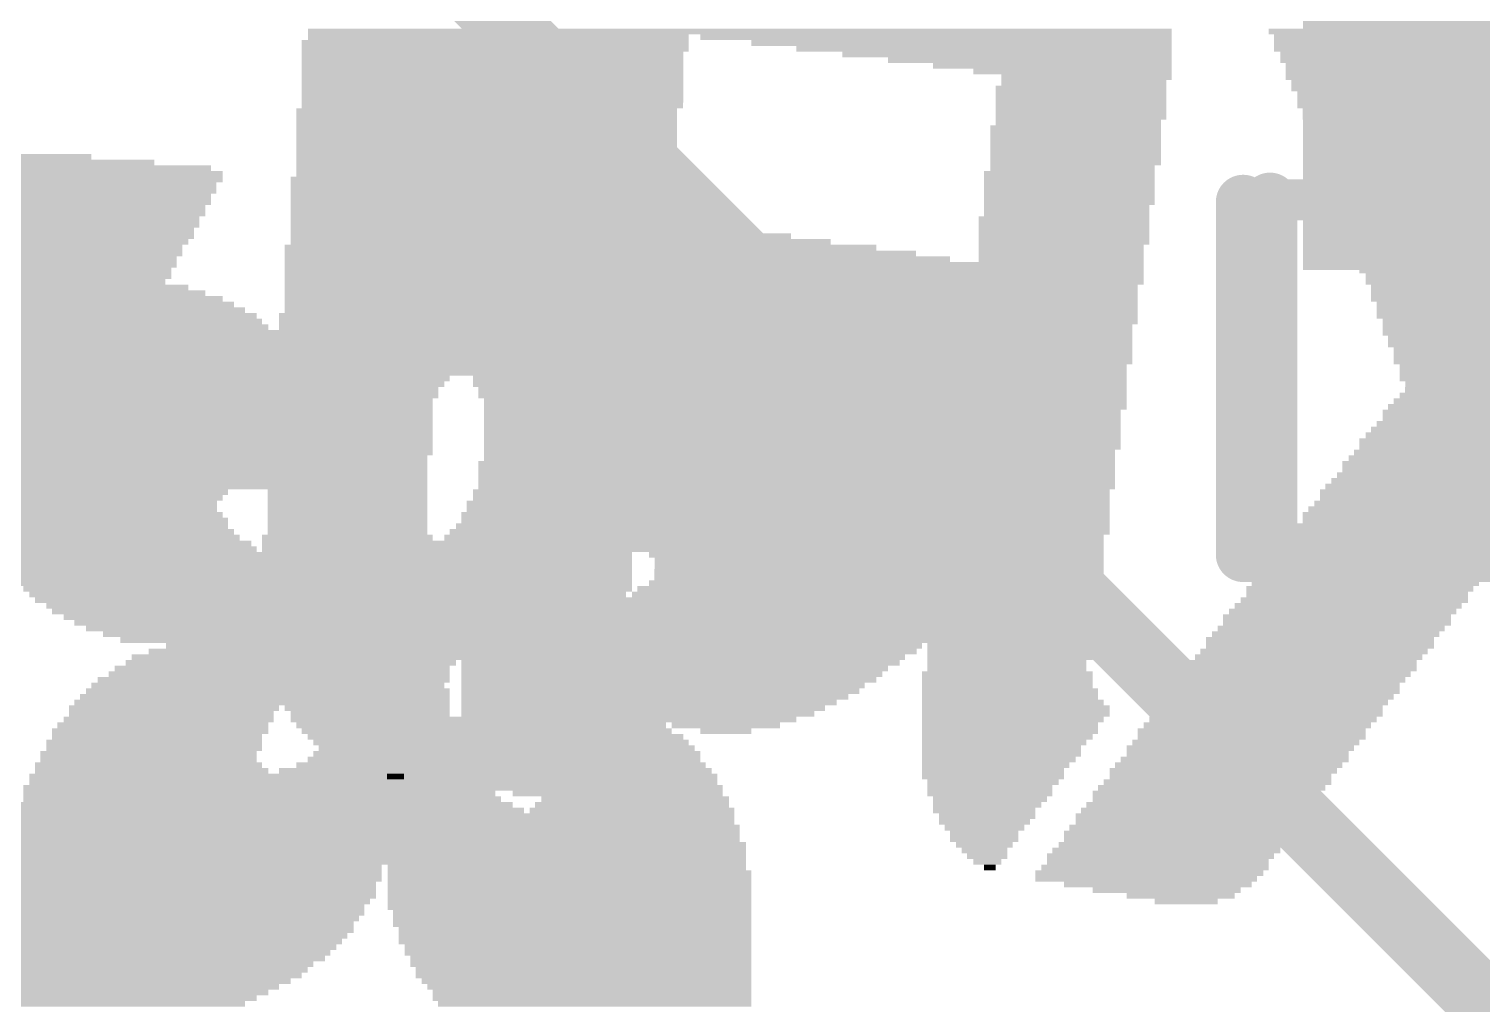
# Model space of a CAD drawing. Extents: x 0 to 53.3, y -0.3 to 28.3.
# Drawn here: x 27.34 to 32.74, y 6.9 to 10.53 of the extents above; entities that cross this region are included whole.
import ezdxf

# ---------------------------------------------------------------- set-up
doc = ezdxf.new("R2010")
doc.units = 0
for name, color, linetype in [('1', 12, 'CONTINUOUS'), ('200', 132, 'CONTINUOUS'), ('201', 6, 'CONTINUOUS'), ('21', 40, 'CONTINUOUS'), ('51', 253, 'CONTINUOUS')]:
    doc.layers.add(name, color=color, linetype=linetype)

# ---------------------------------------------------------------- blocks, each defined once
blk = doc.blocks.new('RECT')
blk.add_solid([(-0.5, -0.5), (0.5, -0.5), (-0.5, 0.5), (0.5, 0.5)])

msp = doc.modelspace()

# ---------------------------------------------------------------- linework, layer by layer
at = {"layer": '1', "const_width": 0.254}
msp.add_lwpolyline([(35.814, 3.844), (28.5835, 11.0746)], dxfattribs=at)
at = {"layer": '21', "const_width": 0.2032}
for points in [[(31.8556, 8.5725), (31.8556, 9.8853)], [(32.8144, 8.5725), (31.8556, 8.5725)]]:
    msp.add_lwpolyline(points, dxfattribs=at)
at = {"layer": '21', "const_width": 0.1016}
for points in [[(31.9064, 9.8853, 1), (31.8048, 9.8853)], [(31.8556, 8.6233, 1), (31.8556, 8.5217)], [(31.8048, 8.5725, 1), (31.9064, 8.5725)]]:
    msp.add_lwpolyline(points, format="xyb", dxfattribs=at)
at = {"layer": '51'}
for points, const_width in [([(31.9556, 8.5725), (31.9556, 9.8933)], 0.2032), ([(31.9556, 9.8933), (35.1004, 9.8933)], 0.1524), ([(35.1004, 8.5725), (31.9556, 8.5725)], 0.2032)]:
    msp.add_lwpolyline(points, dxfattribs=dict(at, const_width=const_width))
for points, const_width in [([(32.0064, 9.8933, 1), (31.9048, 9.8933)], 0.1016), ([(31.9556, 9.9314, 1), (31.9556, 9.8552)], 0.0762), ([(31.9556, 8.6233, 1), (31.9556, 8.5217)], 0.1016), ([(31.9048, 8.5725, 1), (32.0064, 8.5725)], 0.1016)]:
    msp.add_lwpolyline(points, format="xyb", dxfattribs=dict(at, const_width=const_width))

# ---------------------------------------------------------------- block references
at = {"layer": '1', "yscale": 1.2, "rotation": 180}
msp.add_blockref('RECT', (32.578, 10.2329), dxfattribs=at)
at = {"layer": '200'}
for p, xscale, yscale in [((29.1249, 10.4987), 0.5715, 0.0211), ((29.1351, 10.5198), 0.5512, 0.0211), ((29.116, 10.4352), 0.635, 0.0211), ((29.1148, 10.4563), 0.5918, 0.0211), ((29.1249, 10.4775), 0.5715, 0.0213), ((29.1046, 10.414), 0.6579, 0.0213), ((29.1046, 10.3928), 0.6579, 0.0211), ((29.083, 10.3293), 0.7417, 0.0211), ((29.0944, 10.3505), 0.7188, 0.0213), ((29.1046, 10.3717), 0.6985, 0.0211), ((29.0728, 10.2658), 0.8026, 0.0211), ((29.083, 10.287), 0.7823, 0.0213), ((29.0932, 10.3082), 0.762, 0.0211), ((29.0728, 10.2235), 0.8484, 0.0213), ((29.0843, 10.2447), 0.8255, 0.0211), ((29.0614, 10.1812), 0.9119, 0.0211), ((29.0614, 10.16), 0.9119, 0.0213), ((29.0627, 10.2023), 0.8687, 0.0211), ((29.0513, 10.1177), 0.9728, 0.0211), ((29.0513, 10.1388), 0.9322, 0.0211), ((29.0411, 10.0542), 1.0389, 0.0211), ((29.0411, 10.0753), 0.9931, 0.0211), ((29.0513, 10.0965), 0.9728, 0.0213), ((29.0309, 10.033), 1.0592, 0.0213), ((29.0309, 10.0118), 1.0592, 0.0211), ((29.0195, 9.9483), 1.1227, 0.0211), ((29.0309, 9.9907), 1.0998, 0.0211), ((29.0309, 9.9695), 1.0998, 0.0213), ((29.0093, 9.9272), 1.143, 0.0211), ((29.0195, 9.906), 1.1633, 0.0213), ((29.0093, 9.8425), 1.2294, 0.0213), ((29.0093, 9.8848), 1.1836, 0.0211), ((29.0093, 9.8637), 1.1836, 0.0211), ((28.9992, 9.779), 1.2497, 0.0213), ((29.0093, 9.8213), 1.2294, 0.0211), ((29.0093, 9.8002), 1.2294, 0.0211), ((29.0093, 9.7578), 1.27, 0.0211), ((29.0093, 9.7367), 1.27, 0.0211), ((28.9979, 9.7155), 1.2929, 0.0213), ((28.9979, 9.6943), 1.2929, 0.0211), ((28.9979, 9.6732), 1.2929, 0.0211), ((28.9979, 9.652), 1.2929, 0.0213), ((28.9979, 9.6308), 1.2929, 0.0211), ((27.305, 9.5673), 1.2497, 0.0211), ((27.2733, 9.5885), 1.0998, 0.0213), ((28.9979, 9.6097), 1.3335, 0.0211), ((28.9979, 9.5885), 1.3335, 0.0213), ((28.9979, 9.5673), 1.3335, 0.0211), ((27.3482, 9.525), 1.4173, 0.0213), ((27.3266, 9.5462), 1.3335, 0.0211), ((28.9979, 9.5462), 1.3335, 0.0211), ((28.9979, 9.525), 1.3335, 0.0213), ((27.4002, 9.4615), 1.5672, 0.0213), ((27.3787, 9.4827), 1.524, 0.0211), ((27.3698, 9.5038), 1.4605, 0.0211), ((28.9979, 9.5038), 1.3335, 0.0211), ((28.9979, 9.4827), 1.3335, 0.0211), ((28.9878, 9.4615), 1.3132, 0.0213), ((27.4104, 9.4403), 1.5875, 0.0211), ((27.4218, 9.4192), 1.6104, 0.0211), ((28.9878, 9.4403), 1.3132, 0.0211), ((28.9878, 9.4192), 1.3132, 0.0211), ((27.4536, 9.3768), 1.6739, 0.0211), ((27.4422, 9.398), 1.651, 0.0213), ((27.4638, 9.3557), 1.6942, 0.0211), ((28.9878, 9.398), 1.3132, 0.0213), ((28.9979, 9.3768), 1.2929, 0.0211), ((28.9979, 9.3557), 1.2929, 0.0211), ((27.4752, 9.3345), 1.6713, 0.0213), ((27.4955, 9.3133), 1.6713, 0.0211), ((27.5057, 9.2922), 1.6916, 0.0211), ((28.9878, 9.3345), 1.2725, 0.0213), ((28.9878, 9.3133), 1.2725, 0.0211), ((28.9992, 9.2922), 1.2497, 0.0211), ((28.1521, 9.271), 2.9439, 0.0213), ((28.1521, 9.2498), 2.8981, 0.0211), ((27.8028, 9.2287), 2.1996, 0.0211), ((27.8028, 9.2075), 2.159, 0.0213), ((27.8016, 9.1863), 2.1158, 0.0211), ((29.2849, 9.2075), 0.5918, 0.0213), ((29.2951, 9.2287), 0.6121, 0.0211), ((29.2951, 9.1863), 0.5715, 0.0211), ((29.9936, 9.1863), 0.6121, 0.0211), ((29.9834, 9.2075), 0.4648, 0.0213), ((29.972, 9.2287), 0.2337, 0.0211), ((27.8016, 9.1652), 2.1158, 0.0211), ((27.8016, 9.144), 2.0752, 0.0213), ((29.2849, 9.1652), 0.5512, 0.0211), ((29.2951, 9.144), 0.5309, 0.0213), ((30.0139, 9.144), 0.8255, 0.0213), ((30.0038, 9.1652), 0.7188, 0.0211), ((27.813, 9.1228), 2.0523, 0.0211), ((27.813, 9.1017), 2.0117, 0.0211), ((27.813, 9.0805), 2.0117, 0.0213), ((29.2837, 9.1228), 0.508, 0.0211), ((29.2735, 9.1017), 0.4877, 0.0211), ((29.8234, 9.0805), 1.5875, 0.0213), ((30.0457, 9.1017), 1.016, 0.0211), ((30.0253, 9.1228), 0.9296, 0.0211), ((27.8244, 9.0593), 1.9888, 0.0211), ((27.8244, 9.0382), 1.9482, 0.0211), ((29.8983, 9.0382), 1.7374, 0.0211), ((29.8653, 9.0593), 1.6713, 0.0211), ((27.8346, 9.017), 1.9279, 0.0213), ((27.8346, 8.9958), 1.9279, 0.0211), ((27.846, 8.9747), 1.905, 0.0211), ((29.9618, 8.9958), 1.8644, 0.0211), ((29.9301, 9.017), 1.8009, 0.0213), ((29.9936, 8.9747), 1.9279, 0.0211), ((27.8448, 8.9535), 1.8618, 0.0213), ((27.8549, 8.9323), 1.8415, 0.0211), ((30.0253, 8.9535), 1.9914, 0.0213), ((30.0571, 8.9323), 2.0549, 0.0211), ((27.8549, 8.9112), 1.8415, 0.0211), ((27.8663, 8.89), 1.8186, 0.0213), ((27.8765, 8.8688), 1.7983, 0.0211), ((30.0888, 8.89), 2.159, 0.0213), ((30.099, 8.8688), 2.1793, 0.0211), ((30.0888, 8.9112), 2.1184, 0.0211), ((27.8867, 8.8477), 1.778, 0.0211), ((27.8867, 8.8265), 1.778, 0.0213), ((27.5476, 8.8053), 1.0592, 0.0211), ((28.5115, 8.8053), 0.5283, 0.0211), ((30.1104, 8.8053), 2.2428, 0.0211), ((30.1104, 8.8477), 2.2022, 0.0211), ((30.1206, 8.8265), 2.2225, 0.0213), ((27.5488, 8.7842), 1.016, 0.0211), ((27.5387, 8.763), 0.9957, 0.0213), ((28.5433, 8.7842), 0.4648, 0.0211), ((28.5636, 8.763), 0.4242, 0.0213), ((30.099, 8.763), 2.2657, 0.0213), ((30.1104, 8.7842), 2.2428, 0.0211), ((27.5488, 8.7418), 0.9754, 0.0211), ((27.5704, 8.7207), 0.9728, 0.0211), ((27.5907, 8.6995), 0.9728, 0.0213), ((28.5852, 8.7418), 0.381, 0.0211), ((28.6182, 8.7207), 0.3607, 0.0211), ((28.6283, 8.6995), 0.3404, 0.0213), ((30.0888, 8.7207), 2.286, 0.0211), ((30.0888, 8.6995), 2.286, 0.0213), ((30.099, 8.7418), 2.2657, 0.0211), ((27.5907, 8.6783), 0.9728, 0.0211), ((27.6123, 8.6572), 0.9754, 0.0211), ((28.6499, 8.6783), 0.3378, 0.0211), ((28.6703, 8.6572), 0.2972, 0.0211), ((30.0571, 8.6572), 2.3089, 0.0211), ((30.0787, 8.6783), 2.3063, 0.0211), ((27.6339, 8.636), 0.9728, 0.0213), ((27.6758, 8.5937), 1.016, 0.0211), ((27.6657, 8.6148), 0.9957, 0.0211), ((28.6918, 8.636), 0.2946, 0.0213), ((29.8768, 8.6148), 2.6238, 0.0211), ((28.956, 8.5937), 0.7417, 0.0211), ((30.0355, 8.636), 2.3063, 0.0213), ((30.3644, 8.5937), 1.5672, 0.0211), ((27.6962, 8.5725), 1.016, 0.0213), ((27.7292, 8.5513), 1.0363, 0.0211), ((28.9141, 8.5725), 0.6579, 0.0213), ((28.8925, 8.5513), 0.574, 0.0211), ((30.3848, 8.5725), 1.4808, 0.0213), ((30.3848, 8.5513), 1.4402, 0.0211), ((27.7609, 8.5302), 1.0592, 0.0211), ((27.7914, 8.509), 1.0795, 0.0213), ((27.8333, 8.4878), 1.1227, 0.0211), ((28.8392, 8.4878), 0.508, 0.0211), ((28.8709, 8.5302), 0.5309, 0.0211), ((28.8595, 8.509), 0.508, 0.0213), ((30.3428, 8.4878), 1.3564, 0.0211), ((30.3632, 8.5302), 1.397, 0.0211), ((30.353, 8.509), 1.3767, 0.0213), ((28.1838, 8.4667), 1.778, 0.0211), ((28.1838, 8.4455), 1.7374, 0.0213), ((30.2793, 8.4455), 1.3564, 0.0213), ((30.3111, 8.4667), 1.3335, 0.0211), ((28.1953, 8.4243), 1.7145, 0.0211), ((28.2156, 8.4032), 1.7145, 0.0211), ((28.2575, 8.382), 1.712, 0.0213), ((30.1727, 8.382), 1.397, 0.0213), ((30.2158, 8.4032), 1.3564, 0.0211), ((30.2476, 8.4243), 1.3335, 0.0211), ((28.3007, 8.3608), 1.7577, 0.0211), ((29.1363, 8.3397), 3.3426, 0.0211), ((29.1363, 8.3185), 3.2614, 0.0213), ((30.1003, 8.3608), 1.4605, 0.0211), ((29.1465, 8.2973), 3.1953, 0.0211), ((29.1681, 8.2762), 3.1115, 0.0211), ((29.1783, 8.255), 3.0048, 0.0213), ((28.1521, 8.2127), 0.7391, 0.0211), ((28.2156, 8.2338), 0.7391, 0.0211), ((29.6443, 8.2338), 2.032, 0.0211), ((29.6443, 8.2127), 1.9914, 0.0211), ((28.067, 8.1703), 0.7417, 0.0211), ((28.1, 8.1915), 0.762, 0.0213), ((29.6342, 8.1915), 1.9253, 0.0213), ((28.7985, 8.1703), 0.254, 0.0211), ((29.7828, 8.1703), 1.5875, 0.0211), ((27.9832, 8.1068), 0.7823, 0.0211), ((28.0137, 8.128), 0.762, 0.0213), ((28.0365, 8.1492), 0.762, 0.0211), ((28.7757, 8.1492), 0.254, 0.0211), ((28.7757, 8.128), 0.254, 0.0213), ((28.7757, 8.1068), 0.254, 0.0211), ((29.7815, 8.1492), 1.5037, 0.0211), ((29.7828, 8.128), 1.4605, 0.0213), ((29.7815, 8.1068), 1.4173, 0.0211), ((27.94, 8.0645), 0.7823, 0.0213), ((27.9603, 8.0857), 0.7823, 0.0211), ((28.7553, 8.0857), 0.254, 0.0211), ((28.7655, 8.0645), 0.2743, 0.0213), ((29.7701, 8.0857), 1.3538, 0.0211), ((29.7701, 8.0645), 1.3132, 0.0213), ((27.8765, 8.001), 0.7823, 0.0213), ((27.8981, 8.0222), 0.7849, 0.0211), ((27.9184, 8.0433), 0.7849, 0.0211), ((28.7439, 8.0222), 0.3175, 0.0211), ((28.7439, 8.001), 0.3175, 0.0213), ((28.7541, 8.0433), 0.2972, 0.0211), ((29.7498, 8.0433), 1.2725, 0.0211), ((29.7396, 8.0222), 1.2065, 0.0211), ((29.7282, 8.001), 1.143, 0.0213), ((27.8562, 7.9587), 0.7823, 0.0211), ((27.8663, 7.9798), 0.762, 0.0211), ((28.735, 7.9587), 0.381, 0.0211), ((28.7338, 7.9798), 0.3378, 0.0211), ((29.7078, 7.9798), 1.1024, 0.0211), ((29.6863, 7.9587), 1.0135, 0.0211), ((27.8244, 7.9163), 0.8052, 0.0211), ((27.813, 7.8952), 0.7823, 0.0211), ((27.8346, 7.9375), 0.7849, 0.0213), ((28.7134, 7.8952), 0.4648, 0.0211), ((28.7134, 7.9163), 0.4242, 0.0211), ((28.7236, 7.9375), 0.4039, 0.0213), ((29.4437, 7.9375), 0.5283, 0.0213), ((29.464, 7.9163), 0.5283, 0.0211), ((29.4856, 7.8952), 0.5715, 0.0211), ((29.9301, 7.9375), 0.4039, 0.0213), ((29.9301, 7.9163), 0.1905, 0.0211), ((27.7813, 7.8317), 0.8052, 0.0211), ((27.8028, 7.874), 0.8026, 0.0213), ((27.8028, 7.8528), 0.8026, 0.0211), ((28.6804, 7.8317), 0.5715, 0.0211), ((28.702, 7.8528), 0.5283, 0.0211), ((28.702, 7.874), 0.4877, 0.0213), ((29.5173, 7.8528), 0.5944, 0.0211), ((29.5059, 7.874), 0.5715, 0.0213), ((29.5275, 7.8317), 0.6147, 0.0211), ((27.7813, 7.7893), 0.8458, 0.0211), ((27.7813, 7.8105), 0.8052, 0.0213), ((28.6601, 7.7893), 0.6579, 0.0211), ((28.6817, 7.8105), 0.6147, 0.0213), ((29.5275, 7.8105), 0.6147, 0.0213), ((29.5491, 7.7893), 0.6121, 0.0211), ((28.1838, 7.747), 1.6916, 0.0213), ((28.1953, 7.7258), 1.7145, 0.0211), ((27.7927, 7.7682), 0.8687, 0.0211), ((28.6385, 7.7682), 0.7417, 0.0211), ((29.5605, 7.7682), 0.635, 0.0211), ((29.5707, 7.747), 0.6553, 0.0213), ((29.5707, 7.7258), 0.6553, 0.0211), ((28.1838, 7.7047), 1.7374, 0.0211), ((28.194, 7.6835), 1.7577, 0.0213), ((29.5808, 7.7047), 0.6756, 0.0211), ((29.5808, 7.6835), 0.6756, 0.0213), ((28.2156, 7.6412), 1.8415, 0.0211), ((28.2372, 7.62), 1.8847, 0.0213), ((28.2042, 7.6623), 1.778, 0.0211), ((29.5808, 7.62), 0.762, 0.0213), ((29.5808, 7.6412), 0.7214, 0.0211), ((29.5923, 7.6623), 0.6985, 0.0211), ((28.6169, 7.5777), 2.6899, 0.0211), ((28.6283, 7.5988), 2.667, 0.0211), ((28.6169, 7.5142), 2.7305, 0.0211), ((28.6271, 7.5565), 2.7102, 0.0213), ((28.6271, 7.5353), 2.7102, 0.0211), ((28.6283, 7.493), 2.7534, 0.0213), ((28.6283, 7.4718), 2.7534, 0.0211), ((28.6182, 7.4507), 2.7737, 0.0211), ((28.6182, 7.4295), 2.7737, 0.0213), ((27.94, 7.4083), 1.4173, 0.0211), ((29.3383, 7.4083), 1.3335, 0.0211), ((27.9298, 7.3872), 1.4376, 0.0211), ((27.9298, 7.366), 1.4376, 0.0213), ((27.9197, 7.3448), 1.4173, 0.0211), ((29.3484, 7.3872), 1.3538, 0.0211), ((29.3484, 7.366), 1.3538, 0.0213), ((29.3484, 7.3448), 1.3538, 0.0211), ((27.9083, 7.3237), 1.4402, 0.0211), ((27.9083, 7.3025), 1.4402, 0.0213), ((29.3484, 7.3237), 1.3538, 0.0211), ((29.3484, 7.3025), 1.3538, 0.0213), ((27.8765, 7.2602), 1.4173, 0.0211), ((27.8765, 7.239), 1.4173, 0.0213), ((27.8968, 7.2813), 1.4173, 0.0211), ((29.3484, 7.2813), 1.3538, 0.0211), ((29.3484, 7.2602), 1.3538, 0.0211), ((29.3586, 7.239), 1.3335, 0.0213), ((27.846, 7.1967), 1.397, 0.0211), ((27.8663, 7.2178), 1.397, 0.0211), ((29.3586, 7.2178), 1.3335, 0.0211), ((29.3586, 7.1967), 1.3335, 0.0211), ((27.813, 7.1332), 1.3767, 0.0211), ((27.846, 7.1755), 1.397, 0.0213), ((27.8346, 7.1543), 1.3741, 0.0211), ((29.3688, 7.1755), 1.3132, 0.0213), ((29.3688, 7.1543), 1.3132, 0.0211), ((29.3688, 7.1332), 1.3132, 0.0211), ((27.8028, 7.112), 1.3564, 0.0213), ((27.7914, 7.0908), 1.3335, 0.0211), ((29.3802, 7.112), 1.2903, 0.0213), ((29.3802, 7.0908), 1.2903, 0.0211), ((27.7393, 7.0273), 1.27, 0.0211), ((27.7711, 7.0697), 1.3335, 0.0211), ((27.7495, 7.0485), 1.2903, 0.0213), ((29.3903, 7.0697), 1.27, 0.0211), ((29.3903, 7.0485), 1.27, 0.0213), ((29.4005, 7.0273), 1.2497, 0.0211), ((27.6974, 6.985), 1.2268, 0.0213), ((27.7279, 7.0062), 1.2471, 0.0211), ((29.4005, 7.0062), 1.2497, 0.0211), ((29.4119, 6.985), 1.2268, 0.0213), ((27.6225, 6.9215), 1.1227, 0.0213), ((27.6758, 6.9638), 1.1836, 0.0211), ((27.6555, 6.9427), 1.143, 0.0211), ((29.4221, 6.9638), 1.2065, 0.0211), ((29.4322, 6.9427), 1.1862, 0.0211), ((29.4322, 6.9215), 1.1862, 0.0213), ((27.6009, 6.9003), 1.0795, 0.0211), ((29.4424, 6.9003), 1.1659, 0.0211)]:
    msp.add_blockref('RECT', p, dxfattribs=dict(at, xscale=xscale, yscale=yscale))
at = {"layer": '201', "rotation": 180}
for p, xscale, yscale in [((28.6703, 10.5198), 0.5918, 0.0211), ((28.6703, 10.4987), 0.5918, 0.0211), ((30.3835, 10.5198), 2.413, 0.0211), ((29.4843, 10.4987), 0.6147, 0.0211), ((30.7124, 10.4987), 1.7551, 0.0211), ((32.2999, 10.5198), 0.6985, 0.0211), ((32.3202, 10.4987), 0.6985, 0.0211), ((28.6588, 10.4775), 0.6147, 0.0213), ((28.6588, 10.4563), 0.6147, 0.0211), ((28.6588, 10.4352), 0.6147, 0.0211), ((29.464, 10.4352), 0.6147, 0.0211), ((29.4742, 10.4563), 0.635, 0.0211), ((29.4843, 10.4775), 0.6147, 0.0213), ((30.8077, 10.4775), 1.5646, 0.0213), ((30.8915, 10.4563), 1.397, 0.0211), ((30.9766, 10.4352), 1.2268, 0.0211), ((32.3202, 10.4775), 0.6985, 0.0213), ((32.3202, 10.4563), 0.6985, 0.0211), ((32.3431, 10.4352), 0.6985, 0.0211), ((28.6588, 10.414), 0.6147, 0.0213), ((28.6588, 10.3928), 0.6147, 0.0211), ((29.464, 10.414), 0.6147, 0.0213), ((29.464, 10.3928), 0.6147, 0.0211), ((31.0617, 10.414), 1.0566, 0.0213), ((31.1455, 10.3928), 0.889, 0.0211), ((32.3431, 10.414), 0.6985, 0.0213), ((32.3634, 10.3928), 0.6985, 0.0211), ((28.6588, 10.3717), 0.6147, 0.0211), ((28.6588, 10.3505), 0.6147, 0.0213), ((28.6588, 10.3293), 0.6147, 0.0211), ((29.464, 10.3717), 0.6147, 0.0211), ((29.464, 10.3505), 0.6147, 0.0213), ((29.464, 10.3293), 0.6147, 0.0211), ((31.2204, 10.3717), 0.7391, 0.0211), ((31.2725, 10.3505), 0.635, 0.0213), ((31.2623, 10.3293), 0.6147, 0.0211), ((32.3634, 10.3717), 0.6985, 0.0211), ((32.3634, 10.3505), 0.6985, 0.0213), ((32.3837, 10.3293), 0.6985, 0.0211), ((28.6487, 10.3082), 0.5944, 0.0211), ((28.6487, 10.287), 0.5944, 0.0213), ((28.6487, 10.2658), 0.5944, 0.0211), ((29.464, 10.3082), 0.6147, 0.0211), ((29.464, 10.287), 0.6147, 0.0213), ((29.464, 10.2658), 0.6147, 0.0211), ((31.2522, 10.3082), 0.635, 0.0211), ((31.2522, 10.287), 0.635, 0.0213), ((31.2522, 10.2658), 0.635, 0.0211), ((32.3837, 10.3082), 0.6985, 0.0211), ((32.4066, 10.2658), 0.6985, 0.0211), ((32.3952, 10.287), 0.6756, 0.0213), ((28.6385, 10.2235), 0.6147, 0.0213), ((28.6487, 10.2447), 0.5944, 0.0211), ((29.4538, 10.2447), 0.635, 0.0211), ((29.4424, 10.2235), 0.6121, 0.0213), ((31.2522, 10.2447), 0.635, 0.0211), ((31.2522, 10.2235), 0.635, 0.0213), ((32.4066, 10.2447), 0.6985, 0.0211), ((32.4269, 10.2235), 0.6985, 0.0213), ((28.6385, 10.2023), 0.6147, 0.0211), ((28.6385, 10.1812), 0.6147, 0.0211), ((28.6385, 10.16), 0.6147, 0.0213), ((29.4424, 10.2023), 0.6121, 0.0211), ((29.4424, 10.1812), 0.6121, 0.0211), ((29.4424, 10.16), 0.6121, 0.0213), ((31.2318, 10.16), 0.635, 0.0213), ((31.2522, 10.2023), 0.635, 0.0211), ((31.242, 10.1812), 0.6147, 0.0211), ((32.4269, 10.2023), 0.6985, 0.0211), ((32.4371, 10.1812), 0.6782, 0.0211), ((32.4472, 10.16), 0.6985, 0.0213), ((28.6385, 10.1388), 0.6147, 0.0211), ((28.6385, 10.1177), 0.6147, 0.0211), ((29.4424, 10.1388), 0.6121, 0.0211), ((29.4424, 10.1177), 0.6121, 0.0211), ((31.2318, 10.1388), 0.635, 0.0211), ((31.2318, 10.1177), 0.635, 0.0211), ((32.4472, 10.1388), 0.6985, 0.0211), ((32.4587, 10.1177), 0.6756, 0.0211), ((27.0929, 10.0542), 0.9525, 0.0211), ((28.6385, 10.0965), 0.6147, 0.0213), ((28.6271, 10.0753), 0.5918, 0.0211), ((28.6271, 10.0542), 0.5918, 0.0211), ((29.4424, 10.0965), 0.6121, 0.0213), ((29.4424, 10.0753), 0.6121, 0.0211), ((29.4424, 10.0542), 0.6121, 0.0211), ((31.2318, 10.0965), 0.635, 0.0213), ((31.2318, 10.0753), 0.635, 0.0211), ((31.2318, 10.0542), 0.635, 0.0211), ((32.4701, 10.0965), 0.6985, 0.0213), ((32.4701, 10.0753), 0.6985, 0.0211), ((32.4802, 10.0542), 0.6782, 0.0211), ((27.2097, 10.033), 1.1862, 0.0213), ((27.3152, 10.0118), 1.397, 0.0211), ((28.6271, 10.033), 0.5918, 0.0213), ((28.6271, 10.0118), 0.5918, 0.0211), ((29.4208, 10.033), 0.6147, 0.0213), ((29.4208, 10.0118), 0.6147, 0.0211), ((31.2318, 10.033), 0.635, 0.0213), ((31.2204, 10.0118), 0.6121, 0.0211), ((32.4904, 10.033), 0.6985, 0.0213), ((32.5006, 10.0118), 0.6782, 0.0211), ((27.3253, 9.9483), 1.4173, 0.0211), ((27.3368, 9.9907), 1.4402, 0.0211), ((27.3368, 9.9695), 1.4402, 0.0213), ((28.6169, 9.9695), 0.6121, 0.0213), ((28.6169, 9.9483), 0.6121, 0.0211), ((28.6271, 9.9907), 0.5918, 0.0211), ((29.4208, 9.9907), 0.6147, 0.0211), ((29.4208, 9.9695), 0.6147, 0.0213), ((29.4208, 9.9483), 0.6147, 0.0211), ((31.209, 9.9907), 0.635, 0.0211), ((31.209, 9.9695), 0.635, 0.0213), ((31.209, 9.9483), 0.635, 0.0211), ((32.5107, 9.9907), 0.6985, 0.0211), ((32.5107, 9.9695), 0.6985, 0.0213), ((32.5222, 9.9483), 0.6756, 0.0211), ((27.3253, 9.9272), 1.4173, 0.0211), ((27.3152, 9.906), 1.397, 0.0213), ((28.6169, 9.9272), 0.6121, 0.0211), ((28.6169, 9.906), 0.6121, 0.0213), ((29.4208, 9.9272), 0.6147, 0.0211), ((29.4208, 9.906), 0.6147, 0.0213), ((31.209, 9.9272), 0.635, 0.0211), ((31.209, 9.906), 0.635, 0.0213), ((32.5336, 9.9272), 0.6985, 0.0211), ((32.5438, 9.906), 0.6782, 0.0213), ((27.305, 9.8637), 1.3767, 0.0211), ((27.305, 9.8425), 1.3767, 0.0213), ((27.3152, 9.8848), 1.397, 0.0211), ((28.6169, 9.8848), 0.6121, 0.0211), ((28.6068, 9.8637), 0.5918, 0.0211), ((28.6068, 9.8425), 0.5918, 0.0213), ((29.4208, 9.8848), 0.6147, 0.0211), ((29.4208, 9.8637), 0.6147, 0.0211), ((29.4107, 9.8425), 0.5944, 0.0213), ((31.1988, 9.8637), 0.6147, 0.0211), ((31.1988, 9.8425), 0.6147, 0.0213), ((31.209, 9.8848), 0.635, 0.0211), ((32.5438, 9.8848), 0.6782, 0.0211), ((32.5539, 9.8637), 0.6985, 0.0211), ((32.5641, 9.8425), 0.6782, 0.0213), ((27.2936, 9.8213), 1.3538, 0.0211), ((27.3037, 9.8002), 1.3335, 0.0211), ((27.2936, 9.779), 1.3132, 0.0213), ((28.6068, 9.8213), 0.5918, 0.0211), ((28.6068, 9.8002), 0.5918, 0.0211), ((28.6068, 9.779), 0.5918, 0.0213), ((29.4742, 9.8002), 0.762, 0.0211), ((29.5593, 9.779), 0.9322, 0.0213), ((29.4107, 9.8213), 0.5944, 0.0211), ((31.1887, 9.8213), 0.635, 0.0211), ((31.1887, 9.8002), 0.635, 0.0211), ((31.1887, 9.779), 0.635, 0.0213), ((32.5742, 9.8213), 0.6985, 0.0211), ((32.5742, 9.8002), 0.6985, 0.0211), ((32.5857, 9.779), 0.6756, 0.0213), ((27.2834, 9.7367), 1.2929, 0.0211), ((27.2936, 9.7578), 1.3132, 0.0211), ((28.6068, 9.7578), 0.5918, 0.0211), ((28.6068, 9.7367), 0.5918, 0.0211), ((29.6329, 9.7578), 1.0795, 0.0211), ((29.7066, 9.7367), 1.2268, 0.0211), ((31.1887, 9.7578), 0.635, 0.0211), ((31.1887, 9.7367), 0.635, 0.0211), ((32.5971, 9.7578), 0.6985, 0.0211), ((32.6073, 9.7367), 0.6782, 0.0211), ((27.2834, 9.7155), 1.2471, 0.0213), ((27.2834, 9.6943), 1.2471, 0.0211), ((27.2834, 9.6732), 1.2065, 0.0211), ((28.5953, 9.7155), 0.6147, 0.0213), ((28.5953, 9.6943), 0.6147, 0.0211), ((28.5953, 9.6732), 0.6147, 0.0211), ((29.9288, 9.6732), 1.6713, 0.0211), ((29.7917, 9.7155), 1.397, 0.0213), ((29.8653, 9.6943), 1.5443, 0.0211), ((31.1785, 9.7155), 0.6147, 0.0213), ((31.1785, 9.6943), 0.6147, 0.0211), ((31.1785, 9.6732), 0.6147, 0.0211), ((32.6073, 9.7155), 0.6782, 0.0213), ((32.6174, 9.6943), 0.6985, 0.0211), ((32.6276, 9.6732), 0.6782, 0.0211), ((27.2834, 9.652), 1.2065, 0.0213), ((27.2834, 9.6308), 1.1659, 0.0211), ((28.5953, 9.652), 0.6147, 0.0213), ((28.5852, 9.6308), 0.5944, 0.0211), ((30.2895, 9.652), 2.3927, 0.0213), ((30.2895, 9.6308), 2.3927, 0.0211), ((32.6276, 9.652), 0.6782, 0.0213), ((32.6377, 9.6308), 0.6985, 0.0211), ((27.2834, 9.6097), 1.1659, 0.0211), ((27.2834, 9.5885), 1.1201, 0.0213), ((27.2936, 9.5673), 1.0998, 0.0211), ((28.5852, 9.6097), 0.5944, 0.0211), ((28.5852, 9.5885), 0.5944, 0.0213), ((28.5852, 9.5673), 0.5944, 0.0211), ((30.2793, 9.5885), 2.413, 0.0213), ((30.2679, 9.5673), 2.3901, 0.0211), ((30.2895, 9.6097), 2.3927, 0.0211), ((32.6492, 9.6097), 0.6756, 0.0211), ((32.6606, 9.5885), 0.6985, 0.0213), ((32.6707, 9.5673), 0.6782, 0.0211), ((27.2936, 9.5462), 1.0592, 0.0211), ((27.305, 9.525), 1.0363, 0.0213), ((28.5852, 9.5462), 0.5944, 0.0211), ((28.5852, 9.525), 0.5944, 0.0213), ((30.2679, 9.5462), 2.3901, 0.0211), ((30.2679, 9.525), 2.3901, 0.0213), ((32.6707, 9.5462), 0.6782, 0.0211), ((32.6809, 9.525), 0.6985, 0.0213), ((27.2948, 9.5038), 1.016, 0.0211), ((27.3152, 9.4827), 0.9754, 0.0211), ((27.3152, 9.4615), 0.9296, 0.0213), ((28.575, 9.4615), 0.6147, 0.0213), ((28.5852, 9.5038), 0.5944, 0.0211), ((28.5852, 9.4827), 0.5944, 0.0211), ((30.2679, 9.5038), 2.3901, 0.0211), ((30.2679, 9.4827), 2.3901, 0.0211), ((30.2679, 9.4615), 2.3901, 0.0213), ((32.6911, 9.5038), 0.6782, 0.0211), ((32.6911, 9.4827), 0.6782, 0.0211), ((33.0302, 9.4615), 1.3564, 0.0213), ((27.3253, 9.4403), 0.9093, 0.0211), ((27.3368, 9.4192), 0.8458, 0.0211), ((28.575, 9.4403), 0.6147, 0.0211), ((28.575, 9.4192), 0.6147, 0.0211), ((30.2679, 9.4403), 2.3901, 0.0211), ((30.2578, 9.4192), 2.3698, 0.0211), ((33.0302, 9.4403), 1.3106, 0.0211), ((33.0302, 9.4192), 1.3106, 0.0211), ((27.3685, 9.398), 0.7823, 0.0213), ((27.4218, 9.3768), 0.635, 0.0211), ((27.432, 9.3557), 0.6147, 0.0211), ((28.5636, 9.398), 0.5918, 0.0213), ((28.5636, 9.3768), 0.5918, 0.0211), ((28.5636, 9.3557), 0.5918, 0.0211), ((30.2463, 9.3768), 2.3927, 0.0211), ((30.2463, 9.3557), 2.3927, 0.0211), ((30.2578, 9.398), 2.3698, 0.0213), ((33.0302, 9.398), 1.3106, 0.0213), ((33.0403, 9.3768), 1.2903, 0.0211), ((33.0403, 9.3557), 1.2903, 0.0211), ((27.3888, 9.2922), 0.6147, 0.0211), ((27.4104, 9.3345), 0.6121, 0.0213), ((27.4104, 9.3133), 0.6121, 0.0211), ((28.5636, 9.3345), 0.5918, 0.0213), ((28.5636, 9.3133), 0.5918, 0.0211), ((28.5636, 9.2922), 0.5918, 0.0211), ((30.2463, 9.3345), 2.3927, 0.0213), ((30.2463, 9.3133), 2.3927, 0.0211), ((30.2463, 9.2922), 2.3927, 0.0211), ((33.0403, 9.3133), 1.2497, 0.0211), ((33.0403, 9.2922), 1.2497, 0.0211), ((33.0505, 9.3345), 1.27, 0.0213), ((27.3685, 9.2498), 0.6147, 0.0211), ((27.3888, 9.271), 0.6147, 0.0213), ((28.5636, 9.271), 0.5918, 0.0213), ((28.5636, 9.2498), 0.5918, 0.0211), ((30.2362, 9.271), 2.3724, 0.0213), ((30.2362, 9.2498), 2.3724, 0.0211), ((33.0517, 9.271), 1.2268, 0.0213), ((33.0517, 9.2498), 1.2268, 0.0211), ((27.3469, 9.2075), 0.6121, 0.0213), ((27.3469, 9.1863), 0.6121, 0.0211), ((27.3685, 9.2287), 0.6147, 0.0211), ((28.5534, 9.1863), 0.6121, 0.0211), ((28.5636, 9.2287), 0.5918, 0.0211), ((28.5636, 9.2075), 0.5918, 0.0213), ((30.2362, 9.2287), 2.3724, 0.0211), ((30.2362, 9.2075), 2.3724, 0.0213), ((30.2362, 9.1863), 2.3724, 0.0211), ((33.0517, 9.2287), 1.2268, 0.0211), ((33.0619, 9.2075), 1.2065, 0.0213), ((33.0517, 9.1863), 1.1862, 0.0211), ((27.3253, 9.144), 0.6147, 0.0213), ((27.3355, 9.1652), 0.635, 0.0211), ((28.5433, 9.1652), 0.5918, 0.0211), ((28.5433, 9.144), 0.5918, 0.0213), ((30.226, 9.144), 2.3927, 0.0213), ((30.2362, 9.1652), 2.3724, 0.0211), ((33.0302, 9.144), 1.2294, 0.0213), ((33.0416, 9.1652), 1.2065, 0.0211), ((27.2948, 9.0805), 0.635, 0.0213), ((27.3152, 9.1228), 0.635, 0.0211), ((27.305, 9.1017), 0.6147, 0.0211), ((28.5433, 9.1228), 0.5918, 0.0211), ((28.5433, 9.1017), 0.5918, 0.0211), ((28.5433, 9.0805), 0.5918, 0.0213), ((30.226, 9.1228), 2.3927, 0.0211), ((30.2146, 9.1017), 2.3698, 0.0211), ((30.2146, 9.0805), 2.3698, 0.0213), ((33.0098, 9.1017), 1.27, 0.0211), ((32.9984, 9.0805), 1.2471, 0.0213), ((33.02, 9.1228), 1.2497, 0.0211), ((27.2834, 9.0593), 0.6121, 0.0211), ((27.2834, 9.0382), 0.6121, 0.0211), ((28.5433, 9.0593), 0.5918, 0.0211), ((28.5433, 9.0382), 0.5918, 0.0211), ((29.337, 9.0593), 0.6147, 0.0211), ((29.3256, 9.0382), 0.5918, 0.0211), ((30.5956, 9.0593), 1.6078, 0.0211), ((30.6692, 9.0382), 1.4605, 0.0211), ((32.9768, 9.0382), 1.2903, 0.0211), ((32.987, 9.0593), 1.27, 0.0211), ((27.2415, 8.9747), 0.6147, 0.0211), ((27.2618, 9.017), 0.6147, 0.0213), ((27.2618, 8.9958), 0.6147, 0.0211), ((28.5433, 9.017), 0.5918, 0.0213), ((28.5433, 8.9958), 0.5918, 0.0211), ((28.5433, 8.9747), 0.5918, 0.0211), ((29.3256, 9.017), 0.5918, 0.0213), ((29.3256, 8.9958), 0.5918, 0.0211), ((29.3256, 8.9747), 0.5918, 0.0211), ((30.7442, 9.017), 1.3106, 0.0213), ((30.8077, 8.9958), 1.1836, 0.0211), ((30.8813, 8.9747), 1.0363, 0.0211), ((32.9552, 8.9958), 1.3335, 0.0211), ((32.9552, 8.9747), 1.3335, 0.0211), ((32.9667, 9.017), 1.3106, 0.0213), ((27.2199, 8.9323), 0.6121, 0.0211), ((27.2415, 8.9535), 0.6147, 0.0213), ((28.5433, 8.9535), 0.5918, 0.0213), ((28.5331, 8.9323), 0.5715, 0.0211), ((29.3256, 8.9535), 0.5918, 0.0213), ((29.3256, 8.9323), 0.5918, 0.0211), ((30.9347, 8.9535), 0.889, 0.0213), ((31.0083, 8.9323), 0.7417, 0.0211), ((32.9248, 8.9323), 1.3538, 0.0211), ((32.9349, 8.9535), 1.3335, 0.0213), ((27.1983, 8.89), 0.6147, 0.0213), ((27.1983, 8.8688), 0.6147, 0.0211), ((27.2199, 8.9112), 0.6121, 0.0211), ((28.5217, 8.9112), 0.5944, 0.0211), ((28.5217, 8.89), 0.5944, 0.0213), ((28.5217, 8.8688), 0.5944, 0.0211), ((29.3154, 8.9112), 0.6121, 0.0211), ((29.3154, 8.89), 0.6121, 0.0213), ((29.3154, 8.8688), 0.6121, 0.0211), ((31.0718, 8.9112), 0.6147, 0.0211), ((31.0718, 8.89), 0.6147, 0.0213), ((31.0718, 8.8688), 0.6147, 0.0211), ((32.9032, 8.8688), 1.397, 0.0211), ((32.9133, 8.9112), 1.3767, 0.0211), ((32.9133, 8.89), 1.3767, 0.0213), ((27.1564, 8.8053), 0.6121, 0.0211), ((27.178, 8.8477), 0.6147, 0.0211), ((27.178, 8.8265), 0.6147, 0.0213), ((28.5217, 8.8477), 0.5944, 0.0211), ((28.5217, 8.8265), 0.5944, 0.0213), ((28.5217, 8.8053), 0.5944, 0.0211), ((29.3154, 8.8477), 0.6121, 0.0211), ((29.3053, 8.8265), 0.5918, 0.0213), ((29.3053, 8.8053), 0.5918, 0.0211), ((31.0617, 8.8265), 0.635, 0.0213), ((31.0515, 8.8053), 0.6147, 0.0211), ((31.0718, 8.8477), 0.6147, 0.0211), ((32.8612, 8.8053), 1.4402, 0.0211), ((32.8714, 8.8265), 1.4199, 0.0213), ((32.893, 8.8477), 1.4173, 0.0211), ((27.1348, 8.763), 0.6147, 0.0213), ((27.1564, 8.7842), 0.6121, 0.0211), ((28.5217, 8.7842), 0.5944, 0.0211), ((28.5217, 8.763), 0.5944, 0.0213), ((29.3053, 8.7842), 0.5918, 0.0211), ((29.3053, 8.763), 0.5918, 0.0213), ((31.0515, 8.7842), 0.6147, 0.0211), ((31.0515, 8.763), 0.6147, 0.0213), ((32.8511, 8.763), 1.4605, 0.0213), ((32.8612, 8.7842), 1.4402, 0.0211), ((27.1145, 8.6995), 0.6147, 0.0213), ((27.1348, 8.7418), 0.6147, 0.0211), ((27.1247, 8.7207), 0.5944, 0.0211), ((28.5217, 8.7418), 0.5944, 0.0211), ((28.5217, 8.7207), 0.5944, 0.0211), ((28.5217, 8.6995), 0.5944, 0.0213), ((29.3053, 8.7418), 0.5918, 0.0211), ((29.3053, 8.7207), 0.5918, 0.0211), ((29.3053, 8.6995), 0.5918, 0.0213), ((31.0515, 8.7418), 0.6147, 0.0211), ((31.0515, 8.7207), 0.6147, 0.0211), ((31.0515, 8.6995), 0.6147, 0.0213), ((32.8193, 8.7207), 1.4834, 0.0211), ((32.4904, 8.6995), 0.8255, 0.0213), ((32.8397, 8.7418), 1.4834, 0.0211), ((27.0929, 8.6572), 0.6121, 0.0211), ((27.1145, 8.6783), 0.6147, 0.0211), ((28.5102, 8.6783), 0.5715, 0.0211), ((28.5102, 8.6572), 0.5715, 0.0211), ((29.2938, 8.6783), 0.6147, 0.0211), ((29.2938, 8.6572), 0.6147, 0.0211), ((31.0413, 8.6572), 0.635, 0.0211), ((31.0515, 8.6783), 0.6147, 0.0211), ((32.4587, 8.6572), 0.8484, 0.0211), ((32.4802, 8.6783), 0.8458, 0.0211), ((27.0713, 8.6148), 0.6147, 0.0211), ((27.0713, 8.5937), 0.6147, 0.0211), ((27.0929, 8.636), 0.6121, 0.0213), ((28.5001, 8.636), 0.5918, 0.0213), ((28.5001, 8.6148), 0.5918, 0.0211), ((28.5001, 8.5937), 0.5918, 0.0211), ((29.2837, 8.636), 0.5944, 0.0213), ((29.2837, 8.6148), 0.5944, 0.0211), ((29.2837, 8.5937), 0.5944, 0.0211), ((31.0299, 8.636), 0.6121, 0.0213), ((31.0299, 8.6148), 0.6121, 0.0211), ((31.0299, 8.5937), 0.6121, 0.0211), ((32.4168, 8.6148), 0.8458, 0.0211), ((32.4168, 8.5937), 0.8458, 0.0211), ((32.4371, 8.636), 0.8458, 0.0213), ((27.051, 8.5725), 0.6147, 0.0213), ((27.051, 8.5513), 0.6147, 0.0211), ((28.5001, 8.5725), 0.5918, 0.0213), ((28.5001, 8.5513), 0.5918, 0.0211), ((29.2837, 8.5725), 0.5944, 0.0213), ((29.2837, 8.5513), 0.5944, 0.0211), ((31.0299, 8.5725), 0.6121, 0.0213), ((31.0299, 8.5513), 0.6121, 0.0211), ((32.3736, 8.5513), 0.8458, 0.0211), ((32.3952, 8.5725), 0.8484, 0.0213), ((28.5001, 8.5302), 0.5918, 0.0211), ((28.5001, 8.509), 0.5918, 0.0213), ((28.5001, 8.4878), 0.5918, 0.0211), ((29.2837, 8.5302), 0.5944, 0.0211), ((29.2837, 8.509), 0.5944, 0.0213), ((29.2837, 8.4878), 0.5944, 0.0211), ((31.0083, 8.4878), 0.6147, 0.0211), ((31.0299, 8.5302), 0.6121, 0.0211), ((31.0299, 8.509), 0.6121, 0.0213), ((32.3317, 8.4878), 0.8484, 0.0211), ((32.3533, 8.5302), 0.8458, 0.0211), ((32.3431, 8.509), 0.8255, 0.0213), ((28.5001, 8.4667), 0.5918, 0.0211), ((28.5001, 8.4455), 0.5918, 0.0213), ((29.2735, 8.4455), 0.6147, 0.0213), ((29.2837, 8.4667), 0.5944, 0.0211), ((31.0083, 8.4667), 0.6147, 0.0211), ((31.0083, 8.4455), 0.6147, 0.0213), ((32.2898, 8.4455), 0.8458, 0.0213), ((32.3101, 8.4667), 0.8458, 0.0211), ((28.4899, 8.4243), 0.5715, 0.0211), ((28.4899, 8.4032), 0.5715, 0.0211), ((28.4899, 8.382), 0.5715, 0.0213), ((29.2621, 8.4243), 0.5918, 0.0211), ((29.2621, 8.4032), 0.5918, 0.0211), ((29.2621, 8.382), 0.5918, 0.0213), ((31.0083, 8.4243), 0.6147, 0.0211), ((31.0083, 8.4032), 0.6147, 0.0211), ((31.0083, 8.382), 0.6147, 0.0213), ((32.2466, 8.382), 0.8458, 0.0213), ((32.2694, 8.4032), 0.8458, 0.0211), ((32.2796, 8.4243), 0.8255, 0.0211), ((28.4899, 8.3608), 0.5715, 0.0211), ((28.4899, 8.3397), 0.5715, 0.0211), ((28.4899, 8.3185), 0.5715, 0.0213), ((29.2621, 8.3608), 0.5918, 0.0211), ((29.2621, 8.3397), 0.5918, 0.0211), ((29.2621, 8.3185), 0.5918, 0.0213), ((31.0083, 8.3608), 0.6147, 0.0211), ((31.0083, 8.3397), 0.6147, 0.0211), ((30.9982, 8.3185), 0.5944, 0.0213), ((32.2047, 8.3397), 0.8484, 0.0211), ((32.2047, 8.3185), 0.8484, 0.0213), ((32.2263, 8.3608), 0.8458, 0.0211), ((28.4899, 8.2973), 0.5715, 0.0211), ((28.4899, 8.2762), 0.5715, 0.0211), ((29.2621, 8.2973), 0.5918, 0.0211), ((29.2621, 8.2762), 0.5918, 0.0211), ((30.988, 8.2973), 0.6147, 0.0211), ((30.988, 8.2762), 0.6147, 0.0211), ((32.1628, 8.2762), 0.8458, 0.0211), ((32.1831, 8.2973), 0.8458, 0.0211), ((28.4899, 8.255), 0.5715, 0.0213), ((28.4899, 8.2338), 0.5715, 0.0211), ((28.4899, 8.2127), 0.5715, 0.0211), ((29.2519, 8.2127), 0.5715, 0.0211), ((29.2621, 8.255), 0.5918, 0.0213), ((29.2621, 8.2338), 0.5918, 0.0211), ((30.988, 8.255), 0.6147, 0.0213), ((30.988, 8.2338), 0.6147, 0.0211), ((30.988, 8.2127), 0.6147, 0.0211), ((32.1196, 8.2127), 0.8458, 0.0211), ((32.1412, 8.255), 0.8484, 0.0213), ((32.1412, 8.2338), 0.8484, 0.0211), ((28.4899, 8.1703), 0.5309, 0.0211), ((28.5001, 8.1915), 0.5512, 0.0213), ((29.2417, 8.1915), 0.5918, 0.0213), ((29.2417, 8.1703), 0.5918, 0.0211), ((30.988, 8.1915), 0.6147, 0.0213), ((30.9766, 8.1703), 0.5918, 0.0211), ((32.0777, 8.1703), 0.8484, 0.0211), ((32.0993, 8.1915), 0.8458, 0.0213), ((28.4899, 8.1492), 0.5309, 0.0211), ((28.5013, 8.128), 0.508, 0.0213), ((28.5013, 8.1068), 0.508, 0.0211), ((29.2417, 8.1492), 0.5918, 0.0211), ((29.2417, 8.128), 0.5918, 0.0213), ((29.2417, 8.1068), 0.5918, 0.0211), ((30.9778, 8.128), 0.635, 0.0213), ((30.9778, 8.1068), 0.635, 0.0211), ((30.9766, 8.1492), 0.5918, 0.0211), ((32.0358, 8.1068), 0.8458, 0.0211), ((32.0561, 8.128), 0.8458, 0.0213), ((32.0777, 8.1492), 0.8484, 0.0211), ((28.5013, 8.0857), 0.508, 0.0211), ((28.5115, 8.0645), 0.4877, 0.0213), ((29.2417, 8.0857), 0.5918, 0.0211), ((29.2417, 8.0645), 0.5918, 0.0213), ((30.9778, 8.0857), 0.635, 0.0211), ((30.988, 8.0645), 0.6553, 0.0213), ((32.0142, 8.0857), 0.8484, 0.0211), ((32.0142, 8.0645), 0.8484, 0.0213), ((28.5115, 8.0433), 0.4877, 0.0211), ((28.5217, 8.0222), 0.4674, 0.0211), ((28.5217, 8.001), 0.4674, 0.0213), ((29.2417, 8.0433), 0.5918, 0.0211), ((29.2417, 8.0222), 0.5918, 0.0211), ((29.2417, 8.001), 0.5918, 0.0213), ((31.0096, 8.001), 0.6985, 0.0213), ((30.988, 8.0433), 0.6553, 0.0211), ((30.9982, 8.0222), 0.6756, 0.0211), ((31.9507, 8.001), 0.8484, 0.0213), ((31.9723, 8.0222), 0.8458, 0.0211), ((31.9926, 8.0433), 0.8458, 0.0211), ((28.5331, 7.9798), 0.4445, 0.0211), ((28.5331, 7.9587), 0.4445, 0.0211), ((29.2202, 7.9587), 0.5944, 0.0211), ((29.2316, 7.9798), 0.5715, 0.0211), ((31.0096, 7.9798), 0.6985, 0.0211), ((30.9982, 7.9587), 0.6756, 0.0211), ((31.9291, 7.9587), 0.8458, 0.0211), ((31.9507, 7.9798), 0.8484, 0.0211), ((28.5433, 7.9375), 0.4242, 0.0213), ((28.542, 7.9163), 0.381, 0.0211), ((28.5534, 7.8952), 0.3581, 0.0211), ((29.2202, 7.9375), 0.5944, 0.0213), ((29.2202, 7.9163), 0.5944, 0.0211), ((29.2202, 7.8952), 0.5944, 0.0211), ((30.9778, 7.8952), 0.635, 0.0211), ((30.988, 7.9375), 0.6553, 0.0213), ((30.988, 7.9163), 0.6553, 0.0211), ((31.8872, 7.9163), 0.8484, 0.0211), ((31.8872, 7.8952), 0.8484, 0.0211), ((31.9088, 7.9375), 0.8458, 0.0213), ((28.5636, 7.874), 0.3378, 0.0213), ((28.5737, 7.8528), 0.3175, 0.0211), ((28.5852, 7.8317), 0.2946, 0.0211), ((29.2202, 7.874), 0.5944, 0.0213), ((29.2202, 7.8528), 0.5944, 0.0211), ((29.2202, 7.8317), 0.5944, 0.0211), ((30.9664, 7.874), 0.6121, 0.0213), ((30.9563, 7.8528), 0.5918, 0.0211), ((30.9563, 7.8317), 0.5918, 0.0211), ((31.8453, 7.8528), 0.8458, 0.0211), ((31.8351, 7.8317), 0.8255, 0.0211), ((31.8656, 7.874), 0.8458, 0.0213), ((28.6055, 7.8105), 0.254, 0.0213), ((28.6169, 7.7893), 0.2311, 0.0211), ((29.2202, 7.8105), 0.5944, 0.0213), ((29.2202, 7.7893), 0.5944, 0.0211), ((30.9461, 7.8105), 0.5715, 0.0213), ((30.9347, 7.7893), 0.5486, 0.0211), ((31.8021, 7.7893), 0.8458, 0.0211), ((31.8237, 7.8105), 0.8484, 0.0213), ((28.6487, 7.7682), 0.1676, 0.0211), ((28.7007, 7.747), 0.0635, 0.0213), ((29.2087, 7.7682), 0.5715, 0.0211), ((29.2087, 7.747), 0.5715, 0.0213), ((29.2087, 7.7258), 0.5715, 0.0211), ((30.9245, 7.7682), 0.5283, 0.0211), ((30.9245, 7.747), 0.5283, 0.0213), ((30.9245, 7.7258), 0.4877, 0.0211), ((31.7602, 7.7258), 0.8484, 0.0211), ((31.7818, 7.7682), 0.8458, 0.0211), ((31.7716, 7.747), 0.8255, 0.0213), ((29.2405, 7.7047), 0.508, 0.0211), ((29.3154, 7.6835), 0.3581, 0.0213), ((30.9131, 7.7047), 0.4648, 0.0211), ((30.9131, 7.6835), 0.4648, 0.0213), ((31.7183, 7.6835), 0.8458, 0.0213), ((31.7386, 7.7047), 0.8458, 0.0211), ((29.3891, 7.6623), 0.2108, 0.0211), ((29.4526, 7.6412), 0.0838, 0.0211), ((30.9029, 7.6412), 0.4039, 0.0211), ((30.9131, 7.6623), 0.4242, 0.0211), ((30.8915, 7.62), 0.381, 0.0213), ((31.6751, 7.62), 0.8458, 0.0213), ((31.6967, 7.6412), 0.8484, 0.0211), ((31.7081, 7.6623), 0.8255, 0.0211), ((30.9029, 7.5988), 0.3581, 0.0211), ((30.8928, 7.5777), 0.3378, 0.0211), ((31.6547, 7.5988), 0.8458, 0.0211), ((31.6547, 7.5777), 0.8458, 0.0211), ((30.8928, 7.5565), 0.2972, 0.0213), ((30.8915, 7.5353), 0.254, 0.0211), ((30.8915, 7.5142), 0.254, 0.0211), ((31.6116, 7.5353), 0.8458, 0.0211), ((31.6014, 7.5142), 0.8255, 0.0211), ((31.6332, 7.5565), 0.8484, 0.0213), ((30.8928, 7.493), 0.2108, 0.0213), ((30.8928, 7.4718), 0.1702, 0.0211), ((31.5697, 7.4718), 0.8484, 0.0211), ((31.5913, 7.493), 0.8458, 0.0213), ((30.9029, 7.4507), 0.1499, 0.0211), ((30.9029, 7.4295), 0.1041, 0.0213), ((30.9131, 7.4083), 0.0432, 0.0211), ((31.5278, 7.4083), 0.8458, 0.0211), ((31.5481, 7.4507), 0.8458, 0.0211), ((31.5379, 7.4295), 0.8255, 0.0213), ((31.5062, 7.3872), 0.8484, 0.0211), ((31.4947, 7.366), 0.8255, 0.0213), ((31.5379, 7.3448), 0.6985, 0.0211), ((31.5709, 7.3237), 0.5512, 0.0211), ((31.623, 7.3025), 0.4013, 0.0213), ((31.6433, 7.2813), 0.2337, 0.0211)]:
    msp.add_blockref('RECT', p, dxfattribs=dict(at, xscale=xscale, yscale=yscale))
at = {"layer": '51', "xscale": 0.4572, "yscale": 0.5842, "rotation": 180}
msp.add_blockref('RECT', (32.5882, 10.2362), dxfattribs=at)

doc.saveas('drawing.dxf')
